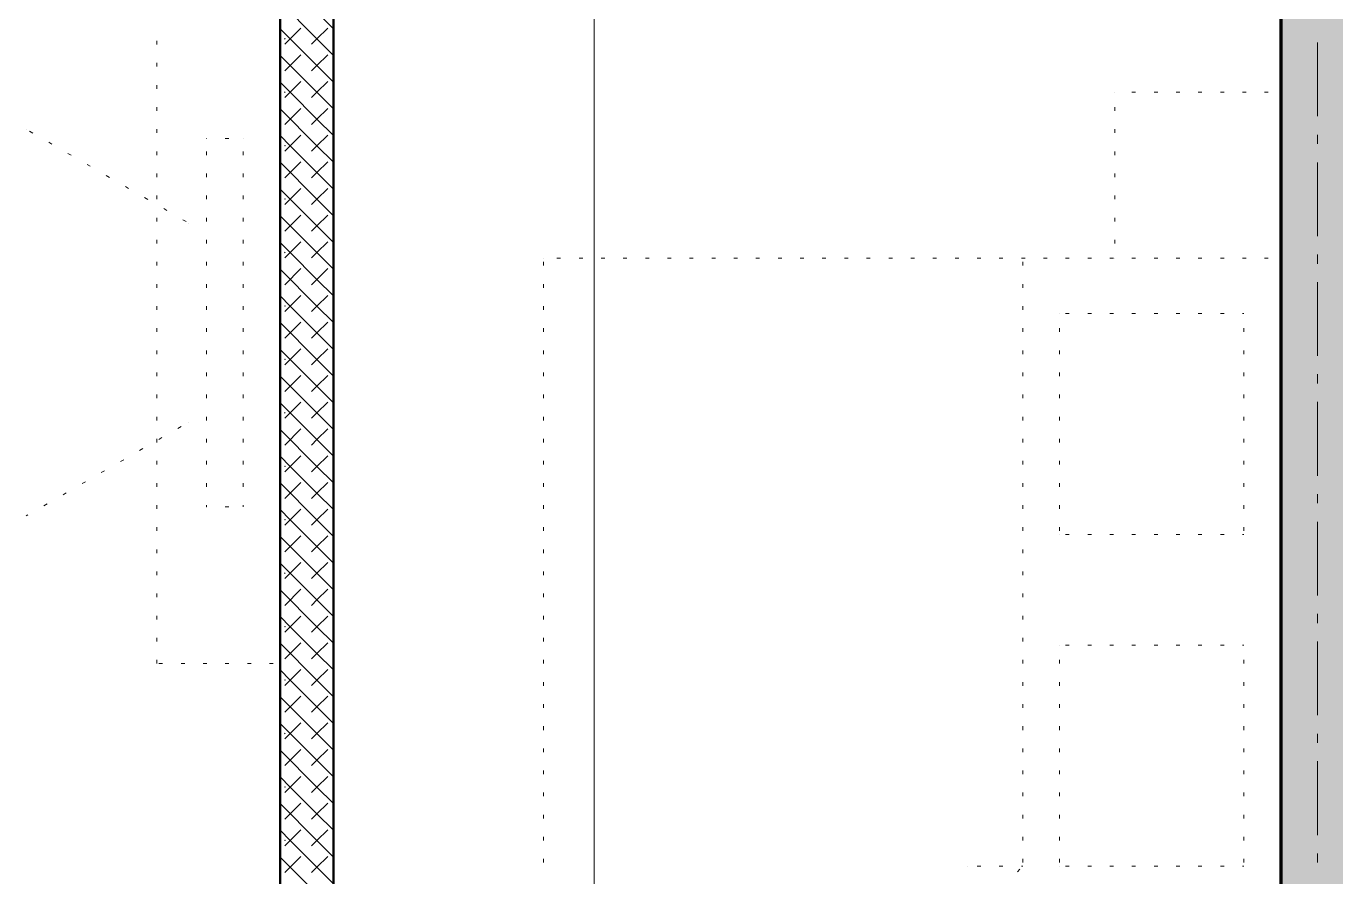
# Model space of a CAD drawing. Header units: millimetres. Extents: x 0 to 594, y 0 to 420.
# Drawn here: x 250.37 to 286.79, y 295.37 to 319.02 of the extents above; entities that cross this region are included whole.
import ezdxf

# ---------------------------------------------------------------- set-up
doc = ezdxf.new("R2010")
doc.units = ezdxf.units.MM
doc.header["$LTSCALE"] = 8
for name, color, linetype in [('PDF_Koty delkove', 7, 'Continuous'), ('PDF_Nabytek', 7, 'Continuous'), ('PDF_Osy hlavni', 7, 'Continuous'), ('PDF_Pricky zdene', 7, 'Continuous'), ('PDF_Steny obvodove nosne', 7, 'Continuous')]:
    doc.layers.add(name, color=color, linetype=linetype)

msp = doc.modelspace()

# ---------------------------------------------------------------- linework, layer by layer
at = {"layer": 'PDF_Koty delkove', "lineweight": 18}
msp.add_lwpolyline([(266.168, 181.118), (266.168, 182.604), (266.168, 212.995), (266.168, 215.762), (266.168, 236.262), (266.168, 239.03), (266.168, 269.421), (266.168, 270.907), (266.168, 320.055), (266.168, 323.95)], dxfattribs=at)
at = {"layer": 'PDF_Nabytek', "lineweight": 13}
for points in [[(254.009, 318.515), (254.009, 318.618)], [(257.434, 318.515), (257.434, 318.618)], [(254.009, 317.9), (254.009, 318.003)], [(257.434, 317.9), (257.434, 318.003)], [(254.009, 317.285), (254.009, 317.388)], [(257.434, 317.285), (257.434, 317.388)], [(280.651, 317.185), (280.651, 317.185)], [(280.651, 317.185), (280.651, 317.185)], [(281.225, 317.185), (281.123, 317.185)], [(281.84, 317.185), (281.738, 317.185)], [(282.455, 317.185), (282.353, 317.185)], [(283.07, 317.185), (282.968, 317.185)], [(283.685, 317.185), (283.583, 317.185)], [(284.3, 317.185), (284.198, 317.185)], [(284.915, 317.185), (284.813, 317.185)], [(285.263, 317.185), (285.263, 317.185)], [(285.263, 317.185), (285.263, 317.185)], [(254.009, 316.67), (254.009, 316.773)], [(257.434, 316.67), (257.434, 316.773)], [(280.651, 316.67), (280.651, 316.773)], [(285.263, 316.67), (285.263, 316.773)], [(250.373, 316.156), (250.373, 316.156)], [(254.009, 316.055), (254.009, 316.158)], [(257.434, 316.055), (257.434, 316.158)], [(280.651, 316.055), (280.651, 316.158)], [(285.263, 316.055), (285.263, 316.158)], [(250.556, 316.05), (250.467, 316.101)], [(251.089, 315.743), (251, 315.794)], [(255.395, 315.904), (255.385, 315.904)], [(255.385, 315.904), (255.385, 315.904)], [(255.385, 315.904), (255.385, 315.904)], [(256.01, 315.904), (255.908, 315.904)], [(256.409, 315.904), (256.409, 315.904)], [(256.409, 315.904), (256.409, 315.904)], [(251.621, 315.435), (251.533, 315.486)], [(254.009, 315.44), (254.009, 315.543)], [(255.385, 315.44), (255.385, 315.543)], [(256.409, 315.44), (256.409, 315.543)], [(257.434, 315.44), (257.434, 315.543)], [(280.651, 315.44), (280.651, 315.543)], [(285.263, 315.44), (285.263, 315.543)], [(252.154, 315.128), (252.065, 315.179)], [(252.686, 314.82), (252.598, 314.871)], [(254.009, 314.825), (254.009, 314.928)], [(255.385, 314.825), (255.385, 314.928)], [(256.409, 314.825), (256.409, 314.928)], [(257.434, 314.825), (257.434, 314.928)], [(280.651, 314.825), (280.651, 314.928)], [(285.263, 314.825), (285.263, 314.928)], [(253.219, 314.513), (253.13, 314.564)], [(254.009, 314.21), (254.009, 314.313)], [(255.385, 314.21), (255.385, 314.313)], [(256.409, 314.21), (256.409, 314.313)], [(257.434, 314.21), (257.434, 314.313)], [(280.651, 314.21), (280.651, 314.313)], [(285.263, 314.21), (285.263, 314.313)], [(253.752, 314.205), (253.663, 314.256)], [(254.284, 313.898), (254.196, 313.949)], [(254.009, 313.595), (254.009, 313.698)], [(254.817, 313.59), (254.728, 313.641)], [(255.385, 313.595), (255.385, 313.698)], [(256.409, 313.595), (256.409, 313.698)], [(257.434, 313.595), (257.434, 313.698)], [(280.651, 313.595), (280.651, 313.698)], [(285.263, 313.595), (285.263, 313.698)], [(254.897, 313.544), (254.897, 313.544)], [(254.009, 312.98), (254.009, 313.083)], [(255.385, 312.98), (255.385, 313.083)], [(256.409, 312.98), (256.409, 313.083)], [(257.434, 312.98), (257.434, 313.083)], [(280.651, 312.98), (280.651, 313.083)], [(285.263, 312.98), (285.263, 313.083)], [(264.763, 312.573), (264.763, 312.573)], [(264.763, 312.573), (264.763, 312.573)], [(265.235, 312.573), (265.133, 312.573)], [(265.85, 312.573), (265.748, 312.573)], [(266.465, 312.573), (266.363, 312.573)], [(267.08, 312.573), (266.978, 312.573)], [(267.695, 312.573), (267.593, 312.573)], [(268.31, 312.573), (268.208, 312.573)], [(268.925, 312.573), (268.823, 312.573)], [(269.54, 312.573), (269.438, 312.573)], [(270.155, 312.573), (270.053, 312.573)], [(270.77, 312.573), (270.668, 312.573)], [(271.385, 312.573), (271.283, 312.573)], [(272, 312.573), (271.898, 312.573)], [(272.615, 312.573), (272.513, 312.573)], [(273.23, 312.573), (273.128, 312.573)], [(273.845, 312.573), (273.743, 312.573)], [(274.46, 312.573), (274.358, 312.573)], [(275.075, 312.573), (274.973, 312.573)], [(275.69, 312.573), (275.588, 312.573)], [(276.305, 312.573), (276.203, 312.573)], [(276.92, 312.573), (276.818, 312.573)], [(277.535, 312.573), (277.433, 312.573)], [(278.15, 312.573), (278.048, 312.573)], [(278.088, 312.573), (278.088, 312.573)], [(278.765, 312.573), (278.663, 312.573)], [(279.38, 312.573), (279.278, 312.573)], [(279.995, 312.573), (279.893, 312.573)], [(280.61, 312.573), (280.508, 312.573)], [(280.651, 312.573), (280.651, 312.573)], [(281.225, 312.573), (281.123, 312.573)], [(281.84, 312.573), (281.738, 312.573)], [(282.455, 312.573), (282.353, 312.573)], [(283.07, 312.573), (282.968, 312.573)], [(283.685, 312.573), (283.583, 312.573)], [(284.3, 312.573), (284.198, 312.573)], [(284.915, 312.573), (284.813, 312.573)], [(285.263, 312.573), (285.263, 312.573)], [(285.263, 312.573), (285.263, 312.573)], [(285.263, 312.573), (285.263, 312.573)], [(254.009, 312.365), (254.009, 312.468)], [(255.385, 312.365), (255.385, 312.468)], [(256.409, 312.365), (256.409, 312.468)], [(257.434, 312.365), (257.434, 312.468)], [(264.763, 312.365), (264.763, 312.468)], [(278.088, 312.365), (278.088, 312.468)], [(285.263, 312.365), (285.263, 312.468)], [(254.009, 311.75), (254.009, 311.853)], [(255.385, 311.75), (255.385, 311.853)], [(256.409, 311.75), (256.409, 311.853)], [(257.434, 311.75), (257.434, 311.853)], [(264.763, 311.75), (264.763, 311.853)], [(278.088, 311.75), (278.088, 311.853)], [(285.263, 311.75), (285.263, 311.853)], [(254.009, 311.135), (254.009, 311.238)], [(255.385, 311.135), (255.385, 311.238)], [(256.409, 311.135), (256.409, 311.238)], [(257.434, 311.135), (257.434, 311.238)], [(264.763, 311.135), (264.763, 311.238)], [(278.088, 311.135), (278.088, 311.238)], [(279.113, 311.035), (279.113, 311.035)], [(279.113, 311.035), (279.113, 311.035)], [(279.38, 311.035), (279.278, 311.035)], [(279.995, 311.035), (279.893, 311.035)], [(280.61, 311.035), (280.508, 311.035)], [(281.225, 311.035), (281.123, 311.035)], [(281.84, 311.035), (281.738, 311.035)], [(282.455, 311.035), (282.353, 311.035)], [(283.07, 311.035), (282.968, 311.035)], [(283.685, 311.035), (283.583, 311.035)], [(284.238, 311.035), (284.198, 311.035)], [(284.238, 311.035), (284.238, 311.035)], [(285.263, 311.135), (285.263, 311.238)], [(254.009, 310.52), (254.009, 310.623)], [(255.385, 310.52), (255.385, 310.623)], [(256.409, 310.52), (256.409, 310.623)], [(257.434, 310.52), (257.434, 310.623)], [(264.763, 310.52), (264.763, 310.623)], [(278.088, 310.52), (278.088, 310.623)], [(279.113, 310.52), (279.113, 310.623)], [(284.238, 310.52), (284.238, 310.623)], [(285.263, 310.52), (285.263, 310.623)], [(254.009, 309.905), (254.009, 310.008)], [(255.385, 309.905), (255.385, 310.008)], [(256.409, 309.905), (256.409, 310.008)], [(257.434, 309.905), (257.434, 310.008)], [(264.763, 309.905), (264.763, 310.008)], [(278.088, 309.905), (278.088, 310.008)], [(279.113, 309.905), (279.113, 310.008)], [(284.238, 309.905), (284.238, 310.008)], [(285.263, 309.905), (285.263, 310.008)], [(254.009, 309.29), (254.009, 309.393)], [(255.385, 309.29), (255.385, 309.393)], [(256.409, 309.29), (256.409, 309.393)], [(257.434, 309.29), (257.434, 309.393)], [(264.763, 309.29), (264.763, 309.393)], [(278.088, 309.29), (278.088, 309.393)], [(279.113, 309.29), (279.113, 309.393)], [(284.238, 309.29), (284.238, 309.393)], [(285.263, 309.29), (285.263, 309.393)], [(254.009, 308.675), (254.009, 308.778)], [(255.385, 308.675), (255.385, 308.778)], [(256.409, 308.675), (256.409, 308.778)], [(257.434, 308.675), (257.434, 308.778)], [(264.763, 308.675), (264.763, 308.778)], [(278.088, 308.675), (278.088, 308.778)], [(279.113, 308.675), (279.113, 308.778)], [(284.238, 308.675), (284.238, 308.778)], [(285.263, 308.675), (285.263, 308.778)], [(254.009, 308.06), (254.009, 308.163)], [(255.385, 308.06), (255.385, 308.163)], [(256.409, 308.06), (256.409, 308.163)], [(257.434, 308.06), (257.434, 308.163)], [(264.763, 308.06), (264.763, 308.163)], [(278.088, 308.06), (278.088, 308.163)], [(279.113, 308.06), (279.113, 308.163)], [(284.238, 308.06), (284.238, 308.163)], [(285.263, 308.06), (285.263, 308.163)], [(254.593, 307.839), (254.682, 307.89)], [(254.897, 308.014), (254.897, 308.014)], [(254.009, 307.445), (254.009, 307.548)], [(254.06, 307.531), (254.149, 307.582)], [(255.385, 307.445), (255.385, 307.548)], [(256.409, 307.445), (256.409, 307.548)], [(257.434, 307.445), (257.434, 307.548)], [(264.763, 307.445), (264.763, 307.548)], [(278.088, 307.445), (278.088, 307.548)], [(279.113, 307.445), (279.113, 307.548)], [(284.238, 307.445), (284.238, 307.548)], [(285.263, 307.445), (285.263, 307.548)], [(253.528, 307.224), (253.616, 307.275)], [(252.462, 306.609), (252.551, 306.66)], [(252.995, 306.916), (253.084, 306.967)], [(254.009, 306.83), (254.009, 306.933)], [(255.385, 306.83), (255.385, 306.933)], [(256.409, 306.83), (256.409, 306.933)], [(257.434, 306.83), (257.434, 306.933)], [(264.763, 306.83), (264.763, 306.933)], [(278.088, 306.83), (278.088, 306.933)], [(279.113, 306.83), (279.113, 306.933)], [(284.238, 306.83), (284.238, 306.933)], [(285.263, 306.83), (285.263, 306.933)], [(251.93, 306.301), (252.019, 306.352)], [(254.009, 306.215), (254.009, 306.318)], [(255.385, 306.215), (255.385, 306.318)], [(256.409, 306.215), (256.409, 306.318)], [(257.434, 306.215), (257.434, 306.318)], [(264.763, 306.215), (264.763, 306.318)], [(278.088, 306.215), (278.088, 306.318)], [(279.113, 306.215), (279.113, 306.318)], [(284.238, 306.215), (284.238, 306.318)], [(285.263, 306.215), (285.263, 306.318)], [(251.397, 305.994), (251.486, 306.045)], [(250.865, 305.686), (250.953, 305.737)], [(254.009, 305.6), (254.009, 305.703)], [(255.385, 305.654), (255.385, 305.703)], [(255.395, 305.654), (255.385, 305.654)], [(255.385, 305.654), (255.385, 305.654)], [(256.01, 305.654), (255.908, 305.654)], [(256.409, 305.654), (256.409, 305.703)], [(256.409, 305.654), (256.409, 305.654)], [(256.409, 305.654), (256.409, 305.654)], [(257.434, 305.6), (257.434, 305.703)], [(264.763, 305.6), (264.763, 305.703)], [(278.088, 305.6), (278.088, 305.703)], [(279.113, 305.6), (279.113, 305.703)], [(284.238, 305.6), (284.238, 305.703)], [(285.263, 305.6), (285.263, 305.703)], [(250.373, 305.402), (250.421, 305.43)], [(250.373, 305.402), (250.373, 305.402)], [(254.009, 304.985), (254.009, 305.088)], [(257.434, 304.985), (257.434, 305.088)], [(264.763, 304.985), (264.763, 305.088)], [(278.088, 304.985), (278.088, 305.088)], [(279.113, 304.985), (279.113, 305.088)], [(279.113, 304.885), (279.113, 304.885)], [(279.113, 304.885), (279.113, 304.885)], [(279.38, 304.885), (279.278, 304.885)], [(279.995, 304.885), (279.893, 304.885)], [(280.61, 304.885), (280.508, 304.885)], [(281.225, 304.885), (281.123, 304.885)], [(281.84, 304.885), (281.738, 304.885)], [(282.455, 304.885), (282.353, 304.885)], [(283.07, 304.885), (282.968, 304.885)], [(283.685, 304.885), (283.583, 304.885)], [(284.238, 304.885), (284.198, 304.885)], [(284.238, 304.985), (284.238, 305.088)], [(284.238, 304.885), (284.238, 304.885)], [(284.238, 304.885), (284.238, 304.885)], [(285.263, 304.985), (285.263, 305.088)], [(254.009, 304.37), (254.009, 304.473)], [(257.434, 304.37), (257.434, 304.473)], [(264.763, 304.37), (264.763, 304.473)], [(278.088, 304.37), (278.088, 304.473)], [(285.263, 304.37), (285.263, 304.473)], [(254.009, 303.755), (254.009, 303.858)], [(257.434, 303.755), (257.434, 303.858)], [(264.763, 303.755), (264.763, 303.858)], [(278.088, 303.755), (278.088, 303.858)], [(285.263, 303.755), (285.263, 303.858)], [(254.009, 303.14), (254.009, 303.243)], [(257.434, 303.14), (257.434, 303.243)], [(264.763, 303.14), (264.763, 303.243)], [(278.088, 303.14), (278.088, 303.243)], [(285.263, 303.14), (285.263, 303.243)], [(254.009, 302.525), (254.009, 302.628)], [(257.434, 302.525), (257.434, 302.628)], [(264.763, 302.525), (264.763, 302.628)], [(278.088, 302.525), (278.088, 302.628)], [(285.263, 302.525), (285.263, 302.628)], [(254.009, 301.91), (254.009, 302.013)], [(257.434, 301.91), (257.434, 302.013)], [(264.763, 301.91), (264.763, 302.013)], [(278.088, 301.91), (278.088, 302.013)], [(285.263, 301.91), (285.263, 302.013)], [(279.113, 301.81), (279.113, 301.81)], [(279.113, 301.81), (279.113, 301.81)], [(279.38, 301.81), (279.278, 301.81)], [(279.995, 301.81), (279.893, 301.81)], [(280.61, 301.81), (280.508, 301.81)], [(281.225, 301.81), (281.123, 301.81)], [(281.84, 301.81), (281.738, 301.81)], [(282.455, 301.81), (282.353, 301.81)], [(283.07, 301.81), (282.968, 301.81)], [(283.685, 301.81), (283.583, 301.81)], [(284.238, 301.81), (284.198, 301.81)], [(284.238, 301.81), (284.238, 301.81)], [(284.238, 301.81), (284.238, 301.81)], [(254.009, 301.298), (254.009, 301.398)], [(254.009, 301.298), (254.009, 301.298)], [(254.165, 301.298), (254.063, 301.298)], [(254.78, 301.298), (254.678, 301.298)], [(255.395, 301.298), (255.293, 301.298)], [(256.01, 301.298), (255.908, 301.298)], [(256.625, 301.298), (256.523, 301.298)], [(257.24, 301.298), (257.138, 301.298)], [(257.434, 301.298), (257.434, 301.398)], [(257.434, 301.298), (257.434, 301.298)], [(257.434, 301.298), (257.434, 301.298)], [(264.763, 301.295), (264.763, 301.398)], [(278.088, 301.295), (278.088, 301.398)], [(279.113, 301.295), (279.113, 301.398)], [(284.238, 301.295), (284.238, 301.398)], [(285.263, 301.295), (285.263, 301.398)], [(264.763, 300.68), (264.763, 300.783)], [(278.088, 300.68), (278.088, 300.783)], [(279.113, 300.68), (279.113, 300.783)], [(284.238, 300.68), (284.238, 300.783)], [(285.263, 300.68), (285.263, 300.783)], [(264.763, 300.065), (264.763, 300.168)], [(278.088, 300.065), (278.088, 300.168)], [(279.113, 300.065), (279.113, 300.168)], [(284.238, 300.065), (284.238, 300.168)], [(285.263, 300.065), (285.263, 300.168)], [(264.763, 299.45), (264.763, 299.553)], [(278.088, 299.45), (278.088, 299.553)], [(279.113, 299.45), (279.113, 299.553)], [(284.238, 299.45), (284.238, 299.553)], [(285.263, 299.45), (285.263, 299.553)], [(264.763, 298.835), (264.763, 298.938)], [(278.088, 298.835), (278.088, 298.938)], [(279.113, 298.835), (279.113, 298.938)], [(284.238, 298.835), (284.238, 298.938)], [(285.263, 298.835), (285.263, 298.938)], [(264.763, 298.221), (264.763, 298.323)], [(278.088, 298.221), (278.088, 298.323)], [(279.113, 298.221), (279.113, 298.323)], [(284.238, 298.221), (284.238, 298.323)], [(285.263, 298.221), (285.263, 298.323)], [(264.763, 297.606), (264.763, 297.708)], [(278.088, 297.606), (278.088, 297.708)], [(279.113, 297.606), (279.113, 297.708)], [(284.238, 297.606), (284.238, 297.708)], [(285.263, 297.606), (285.263, 297.708)], [(264.763, 296.991), (264.763, 297.093)], [(278.088, 296.991), (278.088, 297.093)], [(279.113, 296.991), (279.113, 297.093)], [(284.238, 296.991), (284.238, 297.093)], [(285.263, 296.991), (285.263, 297.093)], [(264.763, 296.376), (264.763, 296.478)], [(278.088, 296.376), (278.088, 296.478)], [(279.113, 296.376), (279.113, 296.478)], [(284.238, 296.376), (284.238, 296.478)], [(285.263, 296.376), (285.263, 296.478)], [(264.763, 295.761), (264.763, 295.863)], [(278.088, 295.761), (278.088, 295.863)], [(279.113, 295.761), (279.113, 295.863)], [(284.238, 295.761), (284.238, 295.863)], [(285.263, 295.761), (285.263, 295.863)], [(276.551, 295.66), (276.551, 295.66)], [(276.551, 295.66), (276.551, 295.66)], [(276.92, 295.66), (276.818, 295.66)], [(277.535, 295.66), (277.433, 295.66)], [(277.938, 295.51), (278.01, 295.583)], [(278.088, 295.66), (278.048, 295.66)], [(278.088, 295.66), (278.088, 295.66)], [(278.088, 295.66), (278.088, 295.66)], [(279.113, 295.66), (279.113, 295.66)], [(279.113, 295.66), (279.113, 295.66)], [(279.38, 295.66), (279.278, 295.66)], [(279.995, 295.66), (279.893, 295.66)], [(280.61, 295.66), (280.508, 295.66)], [(281.225, 295.66), (281.123, 295.66)], [(281.84, 295.66), (281.738, 295.66)], [(282.455, 295.66), (282.353, 295.66)], [(283.07, 295.66), (282.968, 295.66)], [(283.685, 295.66), (283.583, 295.66)], [(284.238, 295.66), (284.198, 295.66)], [(284.238, 295.66), (284.238, 295.66)], [(284.238, 295.66), (284.238, 295.66)]]:
    msp.add_lwpolyline(points, dxfattribs=at)
at = {"layer": 'PDF_Osy hlavni', "lineweight": 18}
for points in [[(286.288, 316.517), (286.288, 318.567)], [(286.288, 315.748), (286.288, 316.004)], [(286.288, 313.185), (286.288, 315.235)], [(286.288, 312.417), (286.288, 312.673)], [(286.288, 309.854), (286.288, 311.904)], [(286.288, 309.085), (286.288, 309.342)], [(286.288, 306.523), (286.288, 308.573)], [(286.288, 305.754), (286.288, 306.01)], [(286.288, 303.192), (286.288, 305.242)], [(286.288, 302.423), (286.288, 302.679)], [(286.288, 299.86), (286.288, 301.91)], [(286.288, 299.092), (286.288, 299.348)], [(286.288, 296.529), (286.288, 298.579)], [(286.288, 295.761), (286.288, 296.017)]]:
    msp.add_lwpolyline(points, dxfattribs=at)
at = {"layer": 'PDF_Pricky zdene', "lineweight": 50}
msp.add_lwpolyline([(258.92, 270.907), (258.92, 320.055), (258.92, 320.209), (257.434, 320.209), (257.434, 320.055), (257.434, 270.907), (257.434, 270.907)], close=True, dxfattribs=at)
at = {"layer": 'PDF_Pricky zdene', "lineweight": 9}
for points in [[(258.92, 318.954), (258.459, 319.415), (257.716, 320.158), (257.665, 320.209)], [(258.92, 318.211), (258.459, 318.671), (257.434, 319.697)], [(258.92, 317.467), (258.459, 317.928), (257.716, 318.671), (257.434, 318.954)], [(257.716, 318.671), (258.014, 318.969)], [(258.459, 318.671), (258.757, 318.969)], [(257.568, 318.523), (257.716, 318.671)], [(258.311, 318.523), (258.459, 318.671)], [(258.92, 316.724), (258.459, 317.185), (257.434, 318.211)], [(257.568, 317.78), (258.014, 318.226)], [(258.459, 317.928), (258.757, 318.226)], [(258.311, 317.78), (258.459, 317.928)], [(258.92, 315.981), (258.459, 316.442), (257.716, 317.185), (257.434, 317.467)], [(257.716, 317.185), (258.014, 317.482)], [(258.459, 317.185), (258.757, 317.482)], [(257.568, 317.037), (257.716, 317.185)], [(258.311, 317.037), (258.459, 317.185)], [(258.92, 315.238), (258.459, 315.699), (257.434, 316.724)], [(257.568, 316.293), (258.014, 316.739)], [(258.459, 316.442), (258.757, 316.739)], [(258.311, 316.293), (258.459, 316.442)], [(258.92, 314.495), (258.459, 314.956), (257.716, 315.699), (257.434, 315.981)], [(257.716, 315.699), (258.014, 315.996)], [(258.459, 315.699), (258.757, 315.996)], [(257.568, 315.55), (257.716, 315.699)], [(258.311, 315.55), (258.459, 315.699)], [(258.92, 313.752), (258.459, 314.213), (257.434, 315.238)], [(257.568, 314.807), (258.014, 315.253)], [(258.459, 314.956), (258.757, 315.253)], [(258.311, 314.807), (258.459, 314.956)], [(258.92, 313.009), (258.459, 313.47), (257.716, 314.213), (257.434, 314.495)], [(257.716, 314.213), (258.014, 314.51)], [(258.459, 314.213), (258.757, 314.51)], [(257.568, 314.064), (257.716, 314.213)], [(258.311, 314.064), (258.459, 314.213)], [(258.92, 312.266), (258.459, 312.727), (257.434, 313.752)], [(257.568, 313.321), (258.014, 313.767)], [(258.459, 313.47), (258.757, 313.767)], [(258.311, 313.321), (258.459, 313.47)], [(258.92, 311.522), (258.459, 311.983), (257.716, 312.727), (257.434, 313.009)], [(257.716, 312.727), (258.014, 313.024)], [(258.459, 312.727), (258.757, 313.024)], [(257.568, 312.578), (257.716, 312.727)], [(258.311, 312.578), (258.459, 312.727)], [(258.92, 310.779), (258.459, 311.24), (257.434, 312.266)], [(257.568, 311.835), (258.014, 312.281)], [(258.459, 311.983), (258.757, 312.281)], [(258.311, 311.835), (258.459, 311.983)], [(258.92, 310.036), (258.459, 310.497), (257.716, 311.24), (257.434, 311.522)], [(257.716, 311.24), (258.014, 311.538)], [(258.459, 311.24), (258.757, 311.538)], [(257.568, 311.092), (257.716, 311.24)], [(258.311, 311.092), (258.459, 311.24)], [(258.92, 309.293), (258.459, 309.754), (257.434, 310.779)], [(257.568, 310.349), (258.014, 310.794)], [(258.459, 310.497), (258.757, 310.794)], [(258.311, 310.349), (258.459, 310.497)], [(258.459, 309.011), (257.716, 309.754), (257.434, 310.036)], [(257.716, 309.754), (258.014, 310.051)], [(258.459, 309.754), (258.757, 310.051)], [(257.568, 309.605), (257.716, 309.754)], [(258.311, 309.605), (258.459, 309.754)], [(258.92, 307.807), (258.459, 308.268), (257.434, 309.293)], [(257.568, 308.862), (258.014, 309.308)], [(258.459, 309.011), (258.757, 309.308)], [(258.92, 308.55), (258.459, 309.011), (258.311, 308.862)], [(258.459, 307.525), (257.716, 308.268), (257.434, 308.55)], [(257.716, 308.268), (258.014, 308.565)], [(258.459, 308.268), (258.757, 308.565)], [(257.568, 308.119), (257.716, 308.268)], [(258.311, 308.119), (258.459, 308.268)], [(258.92, 306.321), (258.459, 306.782), (257.434, 307.807)], [(257.568, 307.376), (258.014, 307.822)], [(258.459, 307.525), (258.757, 307.822)], [(258.92, 307.064), (258.459, 307.525), (258.311, 307.376)], [(258.459, 306.038), (257.716, 306.782), (257.434, 307.064)], [(257.716, 306.782), (258.014, 307.079)], [(258.459, 306.782), (258.757, 307.079)], [(257.568, 306.633), (257.716, 306.782)], [(258.311, 306.633), (258.459, 306.782)], [(258.92, 304.834), (258.459, 305.295), (257.434, 306.321)], [(257.568, 305.89), (258.014, 306.336)], [(258.459, 306.038), (258.757, 306.336)], [(258.311, 305.89), (258.459, 306.038)], [(258.92, 305.578), (258.459, 306.038)], [(258.311, 304.404), (258.459, 304.552), (257.716, 305.295), (257.434, 305.578)], [(257.716, 305.295), (258.014, 305.593)], [(258.459, 305.295), (258.757, 305.593)], [(257.568, 305.147), (257.716, 305.295)], [(258.311, 305.147), (258.459, 305.295)], [(257.568, 304.404), (258.014, 304.849)], [(258.459, 304.552), (258.757, 304.849)], [(258.92, 303.348), (258.459, 303.809), (257.434, 304.834)], [(258.92, 304.091), (258.459, 304.552)], [(258.459, 303.066), (257.716, 303.809), (257.434, 304.091)], [(257.568, 303.66), (257.716, 303.809)], [(257.716, 303.809), (258.014, 304.106)], [(258.311, 303.66), (258.459, 303.809)], [(258.459, 303.809), (258.757, 304.106)], [(258.92, 301.862), (258.459, 302.323), (257.434, 303.348)], [(257.568, 302.917), (258.014, 303.363)], [(258.311, 302.917), (258.459, 303.066)], [(258.459, 303.066), (258.757, 303.363)], [(258.92, 302.605), (258.459, 303.066)], [(258.92, 301.119), (258.459, 301.58), (257.716, 302.323), (257.434, 302.605)], [(257.568, 302.174), (257.716, 302.323)], [(257.716, 302.323), (258.014, 302.62)], [(258.311, 302.174), (258.459, 302.323)], [(258.459, 302.323), (258.757, 302.62)], [(258.92, 300.376), (258.459, 300.837), (257.434, 301.862)], [(257.568, 301.431), (258.014, 301.877)], [(258.311, 301.431), (258.459, 301.58)], [(258.459, 301.58), (258.757, 301.877)], [(258.92, 299.633), (258.459, 300.094), (257.716, 300.837), (257.434, 301.119)], [(257.568, 300.688), (257.716, 300.837)], [(257.716, 300.837), (258.014, 301.134)], [(258.311, 300.688), (258.459, 300.837)], [(258.459, 300.837), (258.757, 301.134)], [(258.92, 298.889), (258.459, 299.35), (257.434, 300.376)], [(257.568, 299.945), (258.014, 300.391)], [(258.459, 300.094), (258.757, 300.391)], [(258.311, 299.945), (258.459, 300.094)], [(258.92, 298.146), (258.459, 298.607), (257.716, 299.35), (257.434, 299.633)], [(257.716, 299.35), (258.014, 299.648)], [(258.459, 299.35), (258.757, 299.648)], [(257.568, 299.202), (257.716, 299.35)], [(258.311, 299.202), (258.459, 299.35)], [(258.757, 298.161), (258.459, 297.864), (257.434, 298.889)], [(257.568, 298.459), (258.014, 298.905)], [(258.459, 298.607), (258.757, 298.905)], [(258.311, 298.459), (258.459, 298.607)], [(258.92, 296.66), (258.459, 297.121), (257.716, 297.864), (257.434, 298.146)], [(257.716, 297.864), (258.014, 298.161)], [(257.568, 297.716), (257.716, 297.864)], [(258.311, 297.716), (258.459, 297.864)], [(258.92, 297.403), (258.459, 297.864)], [(258.757, 296.675), (258.459, 296.378), (257.434, 297.403)], [(257.568, 296.972), (258.014, 297.418)], [(258.459, 297.121), (258.757, 297.418)], [(258.311, 296.972), (258.459, 297.121)], [(258.014, 296.675), (257.716, 296.378), (257.434, 296.66)], [(257.568, 296.229), (257.716, 296.378)], [(258.459, 295.635), (257.716, 296.378)], [(258.311, 296.229), (258.459, 296.378)], [(258.92, 295.917), (258.459, 296.378)], [(258.459, 294.892), (257.434, 295.917)], [(257.568, 295.486), (258.014, 295.932)], [(258.459, 295.635), (258.757, 295.932)], [(258.92, 295.174), (258.459, 295.635), (258.311, 295.486)]]:
    msp.add_lwpolyline(points, dxfattribs=at)
at = {"layer": 'PDF_Pricky zdene', "lineweight": 9, "transparency": 33554559}
for points in [[(257.568, 318.651), (257.545, 318.674), (257.591, 318.674), (257.568, 318.698)], [(258.459, 318.648), (258.436, 318.671), (258.483, 318.671), (258.459, 318.695)], [(257.568, 317.165), (257.545, 317.188), (257.591, 317.188), (257.568, 317.211)], [(258.459, 317.162), (258.436, 317.185), (258.483, 317.185), (258.459, 317.208)], [(257.568, 315.679), (257.545, 315.702), (257.591, 315.702), (257.568, 315.725)], [(258.459, 315.676), (258.436, 315.699), (258.483, 315.699), (258.459, 315.722)], [(257.568, 314.193), (257.545, 314.216), (257.591, 314.216), (257.568, 314.239)], [(258.459, 314.19), (258.436, 314.213), (258.483, 314.213), (258.459, 314.236)], [(257.568, 312.706), (257.545, 312.729), (257.591, 312.729), (257.568, 312.753)], [(258.459, 312.703), (258.436, 312.727), (258.483, 312.727), (258.459, 312.75)], [(257.568, 311.22), (257.545, 311.243), (257.591, 311.243), (257.568, 311.266)], [(258.459, 311.217), (258.436, 311.24), (258.483, 311.24), (258.459, 311.263)], [(257.568, 309.734), (257.545, 309.757), (257.591, 309.757), (257.568, 309.78)], [(258.459, 309.731), (258.436, 309.754), (258.483, 309.754), (258.459, 309.777)], [(257.568, 308.248), (257.545, 308.271), (257.591, 308.271), (257.568, 308.294)], [(258.459, 308.245), (258.436, 308.268), (258.483, 308.268), (258.459, 308.291)], [(257.568, 306.761), (257.545, 306.785), (257.591, 306.785), (257.568, 306.808)], [(258.459, 306.759), (258.436, 306.782), (258.483, 306.782), (258.459, 306.805)], [(257.568, 305.275), (257.545, 305.298), (257.591, 305.298), (257.568, 305.321)], [(258.459, 305.272), (258.436, 305.295), (258.483, 305.295), (258.459, 305.318)], [(257.568, 303.789), (257.545, 303.812), (257.591, 303.812), (257.568, 303.835)], [(258.459, 303.786), (258.436, 303.809), (258.483, 303.809), (258.459, 303.832)], [(257.568, 302.303), (257.545, 302.326), (257.591, 302.326), (257.568, 302.349)], [(258.459, 302.3), (258.436, 302.323), (258.483, 302.323), (258.459, 302.346)], [(257.568, 300.817), (257.545, 300.84), (257.591, 300.84), (257.568, 300.863)], [(258.459, 300.814), (258.436, 300.837), (258.483, 300.837), (258.459, 300.86)], [(257.568, 299.33), (257.545, 299.353), (257.591, 299.353), (257.568, 299.376)], [(258.459, 299.327), (258.436, 299.35), (258.483, 299.35), (258.459, 299.373)], [(257.568, 297.844), (257.545, 297.867), (257.591, 297.867), (257.568, 297.89)], [(258.459, 297.841), (258.436, 297.864), (258.483, 297.864), (258.459, 297.887)], [(257.568, 296.358), (257.545, 296.381), (257.591, 296.381), (257.568, 296.404)], [(258.459, 296.355), (258.436, 296.378), (258.483, 296.378), (258.459, 296.401)]]:
    msp.add_solid(points, dxfattribs=at)
at = {"layer": 'PDF_Steny obvodove nosne', "lineweight": 70}
msp.add_lwpolyline([(287.313, 322.464), (285.263, 322.464), (285.263, 320.055), (285.263, 240.926), (285.263, 238.312), (287.313, 238.312), (287.313, 240.926), (287.313, 320.055), (287.313, 320.209)], dxfattribs=at)
at = {"layer": 'PDF_Steny obvodove nosne', "color": 9, "lineweight": 9, "true_color": 0xc0c0c0, "transparency": 33554559}
msp.add_solid([(287.313, 238.312), (287.313, 322.464), (285.263, 238.312), (285.263, 322.464)], dxfattribs=at)

doc.saveas('drawing.dxf')
